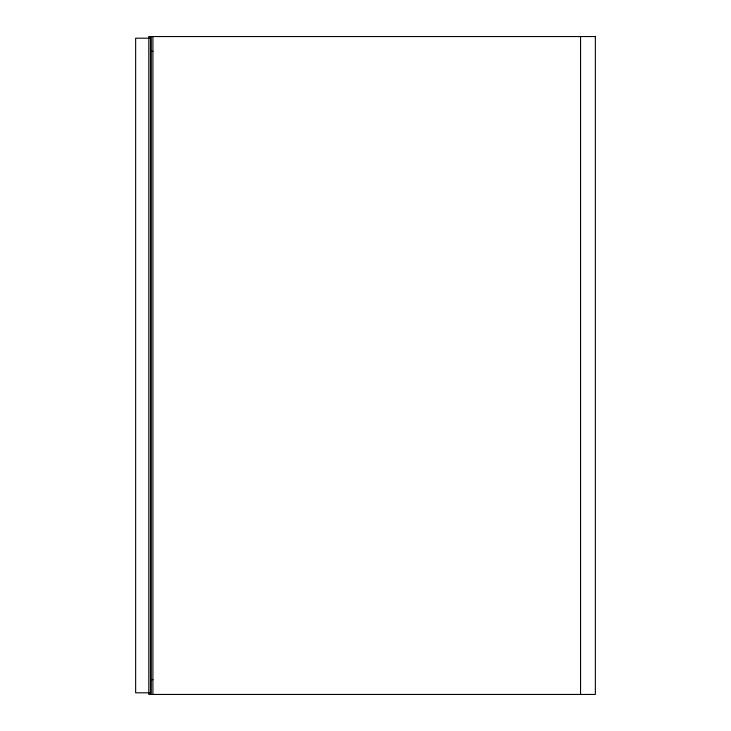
<?xml version="1.0" encoding="UTF-8"?>
<svg xmlns="http://www.w3.org/2000/svg" width="731" height="731" viewBox="0 0 731 731"><rect width="100%" height="100%" fill="white"/><g stroke="black" fill="none" stroke-linecap="round" stroke-linejoin="round"><path stroke-width="1.1" d="M150.449 38.195L135.646 38.195L135.646 692.805L150.449 692.805M151.271 51.353L152.916 51.353M151.271 679.647L152.916 679.647M580.551 36.55L580.551 694.45M152.916 36.55L152.916 694.45M150.449 36.55L148.804 36.55L148.804 694.45L150.449 694.45L150.449 36.55M595.354 36.55L151.271 36.55L151.271 694.45L595.354 694.45L595.354 36.55"/></g></svg>
